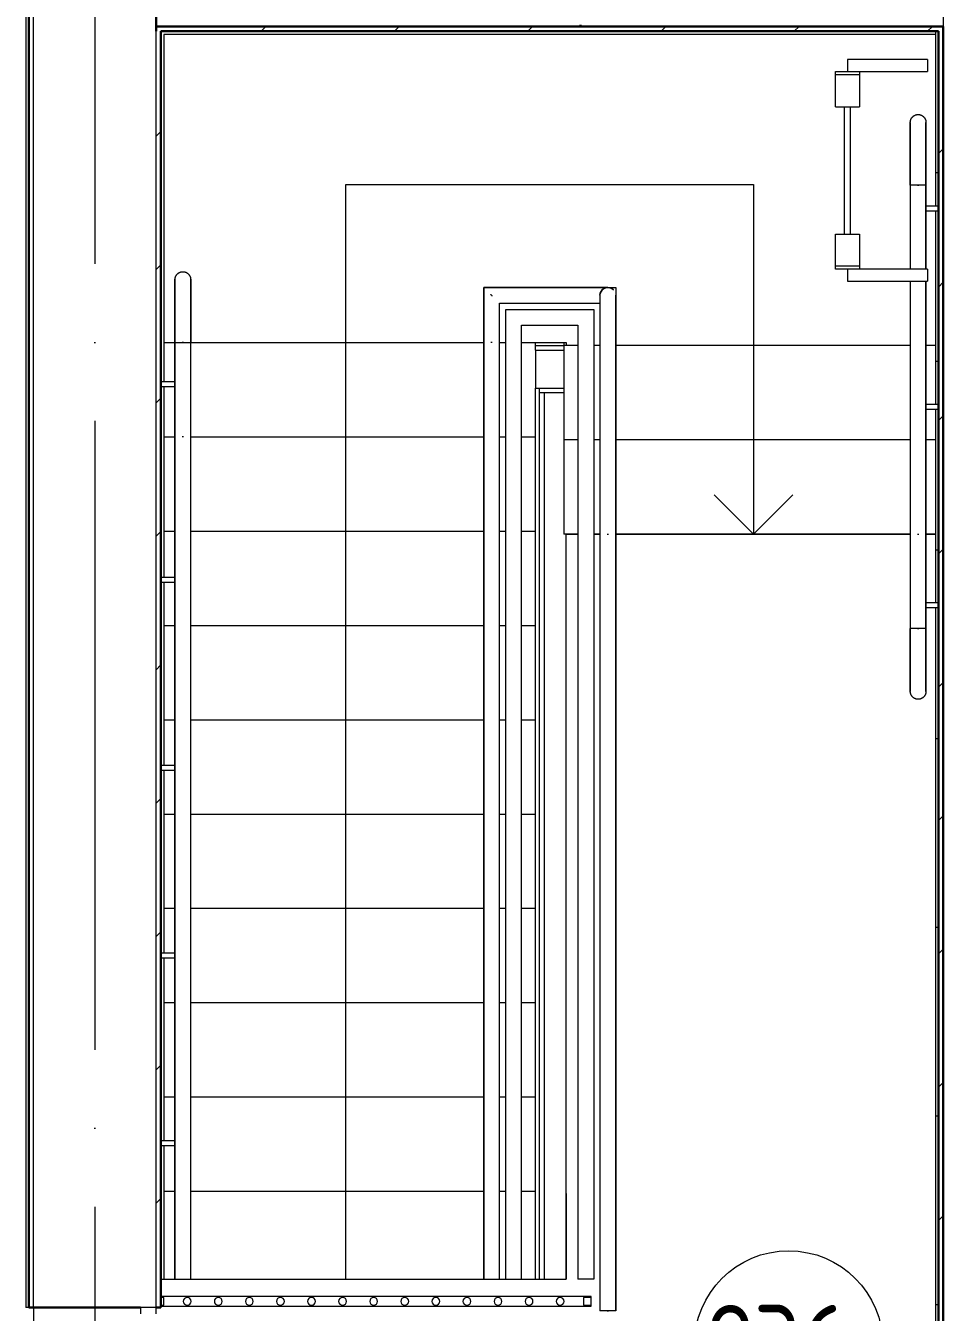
# Model space of a CAD drawing. Header units: millimetres. Extents: x -695119 to 412940, y -249585 to 622758.
# Drawn here: x 319871 to 322791, y 97327 to 101419 of the extents above; entities that cross this region are included whole.
import ezdxf

# ---------------------------------------------------------------- set-up
doc = ezdxf.new("R2010")
doc.units = ezdxf.units.MM
doc.linetypes.add('ADSK_Линия сетки', pattern=[25, 20, -2.5, 0, -2.5])
for name, color, linetype, lineweight in [('Двери', 8, 'Continuous', 9), ('Лестницы', 8, 'Continuous', 9), ('Марки помещений', 8, 'Continuous', 20), ('Оборудование', 8, 'Continuous', 18), ('Ограждение', 8, 'Continuous', 9), ('Оси', 252, 'Continuous', 9), ('Перекрытие', 252, 'Continuous', 18), ('Стены внутренние', 252, 'Continuous', 18), ('Стены наружные', 252, 'Continuous', 18), ('Стрелки вверх', 7, 'Continuous', 18)]:
    doc.layers.add(name, color=color, linetype=linetype, lineweight=lineweight)
doc.styles.add('GOST Common_2', font='', dxfattribs={"width": 0.9, "height": 250})
doc.styles.get('GOST Common_2').set_extended_font_data('GOST type B')

# ---------------------------------------------------------------- blocks, each defined once
blk = doc.blocks.new('Ограждение - 25-7522935-План 2 этажа смеж')
at = {"layer": 'Ограждение', "lineweight": 18}
for p, q in [((12.5, 12.5), (-12.5, 12.5)), ((-12.5, 12.5), (-12.5, -12.5)), ((12.5, -12.5), (12.5, 12.5)), ((-12.5, -12.5), (12.5, -12.5))]:
    blk.add_line(p, q, dxfattribs=at)
blk = doc.blocks.new('Ограждение - 25-V61-План 2 этажа смеж')
at = {"layer": 'Ограждение', "lineweight": 18}
for p, q in [((12.5, 12.5), (-12.5, 12.5)), ((-12.5, 12.5), (-12.5, 2.5)), ((12.5, 2.5), (12.5, 12.5))]:
    blk.add_line(p, q, dxfattribs=at)
blk = doc.blocks.new('Ограждение - 25 мм-7522937-План 2 этажа смеж')
at = {"layer": 'Ограждение', "lineweight": 18}
for start, end in [(360, 180), (180, 360)]:
    blk.add_arc((0, 0), 12.5, start, end, dxfattribs=at)
blk = doc.blocks.new('план 2 этажа')
at = {"layer": 'Ограждение', "true_color": 0x636466}
h = blk.add_hatch(dxfattribs=at)
h.set_pattern_fill('FP_14', color=251, style=0, pattern_type=2)
h.set_pattern_definition([(0, (295526.8, 80551.37), (0, 600), []), (90, (295526.8, 80551.37), (-600, 4e-14), [])])
h.paths.add_polyline_path([(322775.8, 95926.6), (322775.8, 99568.1), (322765.8, 99568.1), (322765.8, 95936.6)])
h.paths.add_polyline_path([(322765.8, 99583.1), (322775.8, 99583.1), (322775.8, 100199.1), (322765.8, 100199.1), (322765.8, 99588.8)])
h.paths.add_polyline_path([(322765.8, 100214.1), (322775.8, 100214.1), (322775.8, 100830.2), (322765.8, 100830.2), (322765.8, 100449.4)])
h.paths.add_polyline_path([(322765.8, 100845.2), (322775.8, 100845.2), (322775.8, 101401.6), (322765.8, 101401.6), (322765.8, 100879.7)])
at = {"layer": 'Двери', "color": 251, "true_color": 0x636466}
for p, q in [((320285.8, 97341.6), (320235.8, 97341.6)), ((320235.8, 97341.6), (320235.8, 97321.6)), ((320285.8, 97321.6), (320285.8, 97341.6))]:
    blk.add_line(p, q, dxfattribs=at)
at = {"layer": 'Лестницы', "color": 251, "true_color": 0x636466}
for p, q in [((320310.8, 100411.6), (320345.8, 100411.6)), ((320310.8, 100411.6), (320345.8, 100411.6)), ((320395.8, 100411.6), (321328.3, 100411.6)), ((320395.8, 100411.6), (321328.3, 100411.6)), ((321378.3, 100411.6), (321398.3, 100411.6)), ((321378.3, 100411.6), (321398.3, 100411.6)), ((321448.3, 100411.6), (321493.3, 100411.6)), ((321448.3, 100411.6), (321493.3, 100411.6)), ((321493.3, 100411.6), (321583.3, 100411.6)), ((321493.3, 100386.6), (321493.3, 100411.6)), ((321583.3, 100411.6), (321583.3, 100401.6)), ((321628.3, 100401.6), (321583.3, 100401.6)), ((321583.3, 100401.6), (321583.3, 100101.6)), ((321628.3, 100401.6), (321583.3, 100401.6)), ((321698.3, 100401.6), (321678.3, 100401.6)), ((321698.3, 100401.6), (321678.3, 100401.6)), ((322685.8, 100401.6), (321748.3, 100401.6)), ((322685.8, 100401.6), (321748.3, 100401.6)), ((322765.8, 100401.6), (322735.8, 100401.6)), ((322765.8, 100401.6), (322735.8, 100401.6)), ((321493.3, 100111.6), (321493.3, 100266.6)), ((320310.8, 100111.6), (320345.8, 100111.6)), ((320310.8, 100111.6), (320345.8, 100111.6)), ((320395.8, 100111.6), (321328.3, 100111.6)), ((320395.8, 100111.6), (321328.3, 100111.6)), ((321378.3, 100111.6), (321398.3, 100111.6)), ((321378.3, 100111.6), (321398.3, 100111.6)), ((321448.3, 100111.6), (321493.3, 100111.6)), ((321448.3, 100111.6), (321493.3, 100111.6)), ((321493.3, 99811.6), (321493.3, 100111.6)), ((321583.3, 100101.6), (321583.3, 99801.6)), ((321628.3, 100101.6), (321583.3, 100101.6)), ((321628.3, 100101.6), (321583.3, 100101.6)), ((321698.3, 100101.6), (321678.3, 100101.6)), ((321698.3, 100101.6), (321678.3, 100101.6)), ((322685.8, 100101.6), (321748.3, 100101.6)), ((322685.8, 100101.6), (321748.3, 100101.6)), ((322765.8, 100101.6), (322735.8, 100101.6)), ((322765.8, 100101.6), (322735.8, 100101.6)), ((320310.8, 99811.6), (320345.8, 99811.6)), ((320310.8, 99811.6), (320345.8, 99811.6)), ((320395.8, 99811.6), (321328.3, 99811.6)), ((320395.8, 99811.6), (321328.3, 99811.6)), ((321378.3, 99811.6), (321398.3, 99811.6)), ((321378.3, 99811.6), (321398.3, 99811.6)), ((321448.3, 99811.6), (321493.3, 99811.6)), ((321448.3, 99811.6), (321493.3, 99811.6)), ((321493.3, 99511.6), (321493.3, 99811.6)), ((321628.3, 99801.6), (321583.3, 99801.6)), ((321698.3, 99801.6), (321678.3, 99801.6)), ((322685.8, 99801.6), (321748.3, 99801.6)), ((322765.8, 99801.6), (322735.8, 99801.6)), ((320310.8, 99511.6), (320345.8, 99511.6)), ((320310.8, 99511.6), (320345.8, 99511.6)), ((320395.8, 99511.6), (321328.3, 99511.6)), ((320395.8, 99511.6), (321328.3, 99511.6)), ((321378.3, 99511.6), (321398.3, 99511.6)), ((321378.3, 99511.6), (321398.3, 99511.6)), ((321448.3, 99511.6), (321493.3, 99511.6)), ((321448.3, 99511.6), (321493.3, 99511.6)), ((321493.3, 99211.6), (321493.3, 99511.6)), ((320310.8, 99211.6), (320345.8, 99211.6)), ((320310.8, 99211.6), (320345.8, 99211.6)), ((320395.8, 99211.6), (321328.3, 99211.6)), ((320395.8, 99211.6), (321328.3, 99211.6)), ((321378.3, 99211.6), (321398.3, 99211.6)), ((321378.3, 99211.6), (321398.3, 99211.6)), ((321448.3, 99211.6), (321493.3, 99211.6)), ((321448.3, 99211.6), (321493.3, 99211.6)), ((321493.3, 98911.6), (321493.3, 99211.6)), ((320310.8, 98911.6), (320345.8, 98911.6)), ((320310.8, 98911.6), (320345.8, 98911.6)), ((320395.8, 98911.6), (321328.3, 98911.6)), ((320395.8, 98911.6), (321328.3, 98911.6)), ((321378.3, 98911.6), (321398.3, 98911.6)), ((321378.3, 98911.6), (321398.3, 98911.6)), ((321448.3, 98911.6), (321493.3, 98911.6)), ((321448.3, 98911.6), (321493.3, 98911.6)), ((321493.3, 98611.6), (321493.3, 98911.6)), ((320310.8, 98611.6), (320345.8, 98611.6)), ((320310.8, 98611.6), (320345.8, 98611.6)), ((320395.8, 98611.6), (321328.3, 98611.6)), ((320395.8, 98611.6), (321328.3, 98611.6)), ((321378.3, 98611.6), (321398.3, 98611.6)), ((321378.3, 98611.6), (321398.3, 98611.6)), ((321448.3, 98611.6), (321493.3, 98611.6)), ((321448.3, 98611.6), (321493.3, 98611.6)), ((321493.3, 98311.6), (321493.3, 98611.6)), ((320310.8, 98311.6), (320345.8, 98311.6)), ((320310.8, 98311.6), (320345.8, 98311.6)), ((320395.8, 98311.6), (321328.3, 98311.6)), ((320395.8, 98311.6), (321328.3, 98311.6)), ((321378.3, 98311.6), (321398.3, 98311.6)), ((321378.3, 98311.6), (321398.3, 98311.6)), ((321448.3, 98311.6), (321493.3, 98311.6)), ((321448.3, 98311.6), (321493.3, 98311.6)), ((321493.3, 98011.6), (321493.3, 98311.6)), ((320310.8, 98011.6), (320345.8, 98011.6)), ((320310.8, 98011.6), (320345.8, 98011.6)), ((320395.8, 98011.6), (321328.3, 98011.6)), ((320395.8, 98011.6), (321328.3, 98011.6)), ((321378.3, 98011.6), (321398.3, 98011.6)), ((321378.3, 98011.6), (321398.3, 98011.6)), ((321448.3, 98011.6), (321493.3, 98011.6)), ((321448.3, 98011.6), (321493.3, 98011.6)), ((321493.3, 97711.6), (321493.3, 98011.6)), ((320310.8, 97711.6), (320345.8, 97711.6)), ((320310.8, 97711.6), (320345.8, 97711.6)), ((320395.8, 97711.6), (321328.3, 97711.6)), ((320395.8, 97711.6), (321328.3, 97711.6)), ((321378.3, 97711.6), (321398.3, 97711.6)), ((321378.3, 97711.6), (321398.3, 97711.6)), ((321448.3, 97711.6), (321493.3, 97711.6)), ((321448.3, 97711.6), (321493.3, 97711.6)), ((321493.3, 97431.6), (321493.3, 97711.6)), ((321590.8, 97704.7), (321590.8, 97431.6))]:
    blk.add_line(p, q, dxfattribs=at)
at = {"layer": 'Марки помещений', "color": 251, "true_color": 0x636466}
blk.add_circle((322298.7, 97222.3), 300, dxfattribs=at)
at = {"layer": 'Оборудование', "color": 251, "true_color": 0x636466}
for p, q in [((322741, 101311.3), (322485.8, 101311.3)), ((322485.8, 101311.3), (322485.8, 101273.2)), ((322741, 101311.3), (322741, 101273.2)), ((322447.7, 101263.2), (322447.7, 101273.2)), ((322447.7, 101273.2), (322523.9, 101273.2)), ((322447.7, 101161.6), (322447.7, 101263.2)), ((322523.9, 101263.2), (322447.7, 101263.2)), ((322523.9, 101273.2), (322741, 101273.2)), ((322523.9, 101273.2), (322523.9, 101263.2)), ((322523.9, 101263.2), (322523.9, 101161.6)), ((322447.7, 101161.6), (322523.9, 101161.6)), ((322475.8, 101161.6), (322475.8, 100756.6)), ((322495.8, 100756.6), (322495.8, 101161.6)), ((322447.7, 100655), (322447.7, 100756.6)), ((322447.7, 100756.6), (322523.9, 100756.6)), ((322523.9, 100756.6), (322523.9, 100655)), ((322447.7, 100645), (322447.7, 100655)), ((322447.7, 100655), (322523.9, 100655)), ((322523.9, 100645), (322447.7, 100645)), ((322485.8, 100645), (322485.8, 100606.9)), ((322523.9, 100655), (322523.9, 100645)), ((322741, 100645), (322523.9, 100645)), ((322741, 100645), (322741, 100606.9)), ((322485.8, 100606.9), (322741, 100606.9))]:
    blk.add_line(p, q, dxfattribs=at)
at = {"layer": 'Ограждение', "color": 251, "true_color": 0x636466}
for p, q in [((319870.8, 105901.6), (319870.8, 97341.6)), ((320310.8, 101391.6), (320310.8, 100411.6)), ((322765.8, 101391.6), (320310.8, 101391.6)), ((322765.8, 101401.6), (322765.8, 100845)), ((322685.8, 100911.6), (322685.8, 100644.9)), ((322735.8, 100911.6), (322685.8, 100911.6)), ((322685.8, 100911.6), (322685.8, 100644.9)), ((322713.2, 100911.6), (322708.5, 100911.6)), ((322708.5, 100911.6), (322710.8, 100911.6)), ((322710.8, 100911.6), (322713.2, 100911.6)), ((322735.8, 100645), (322735.8, 100911.6)), ((322735.8, 100911.6), (322735.8, 100645)), ((322775.8, 100845.2), (322735.8, 100845.2)), ((322735.8, 100830.2), (322775.8, 100830.2)), ((322765.8, 100830.5), (322765.8, 100213.9)), ((322685.8, 100606.9), (322685.8, 99801.6)), ((322685.8, 100604.6), (322685.8, 99794.6)), ((322735.8, 100606.9), (322735.8, 99801.6)), ((322735.8, 99794.6), (322735.8, 100604.6)), ((321328.3, 100586.6), (321328.3, 100418.7)), ((321723.3, 100586.6), (321328.3, 100586.6)), ((321328.3, 100586.6), (321748.3, 100586.6)), ((321328.3, 100411.6), (321328.3, 100586.6)), ((321698.3, 100561.6), (321698.3, 99794.6)), ((321748.3, 100586.6), (321748.3, 99801.6)), ((321748.3, 99794.6), (321748.3, 100561.6)), ((321378.3, 100418.7), (321378.3, 100536.6)), ((321378.3, 100536.6), (321698.3, 100536.6)), ((321378.3, 100536.6), (321698.3, 100536.6)), ((321378.3, 100411.6), (321378.3, 100536.6)), ((321398.3, 100516.6), (321678.3, 100516.6)), ((321398.3, 100411.6), (321398.3, 100516.6)), ((321678.3, 100516.6), (321678.3, 99801.6)), ((321698.3, 100536.6), (321698.3, 99801.6)), ((321448.3, 100466.6), (321628.3, 100466.6)), ((321448.3, 100411.6), (321448.3, 100466.6)), ((321628.3, 100466.6), (321628.3, 99801.6)), ((320310.8, 100411.6), (320310.8, 100285.9)), ((320345.8, 100411.6), (320345.8, 100118.7)), ((320345.8, 100411.6), (320395.8, 100411.6)), ((320345.8, 100111.6), (320345.8, 100411.6)), ((320373.2, 100411.6), (320368.5, 100411.6)), ((320368.5, 100411.6), (320370.8, 100411.6)), ((320370.8, 100411.6), (320373.2, 100411.6)), ((320395.8, 100118.7), (320395.8, 100411.6)), ((320395.8, 100111.6), (320395.8, 100411.6)), ((321328.3, 100418.7), (321328.3, 97431.6)), ((321328.3, 97431.6), (321328.3, 100411.6)), ((321378.3, 97431.6), (321378.3, 100418.7)), ((321378.3, 97431.6), (321378.3, 100411.6)), ((321398.3, 97431.6), (321398.3, 100411.6)), ((321448.3, 97431.6), (321448.3, 100411.6)), ((320345.8, 100286.1), (320300.8, 100286.1)), ((320300.8, 100271.1), (320345.8, 100271.1)), ((320310.8, 100271.4), (320310.8, 99663.5)), ((322775.8, 100214.1), (322735.8, 100214.1)), ((322735.8, 100199.1), (322775.8, 100199.1)), ((322765.8, 100199.4), (322765.8, 99582.8)), ((320345.8, 100118.7), (320345.8, 97431.6)), ((320345.8, 97431.6), (320345.8, 100111.6)), ((320395.8, 97431.6), (320395.8, 100118.7)), ((320395.8, 97431.6), (320395.8, 100111.6)), ((321628.3, 99801.6), (321628.3, 97431.6)), ((321678.3, 99801.6), (321678.3, 97431.6)), ((321698.3, 99801.6), (321698.3, 97331.6)), ((321698.3, 99794.6), (321698.3, 97431.6)), ((321748.3, 99801.6), (321748.3, 97331.6)), ((321748.3, 97431.6), (321748.3, 99794.6)), ((322685.8, 99801.6), (322685.8, 99501.6)), ((322685.8, 99794.6), (322685.8, 99501.6)), ((322735.8, 99801.6), (322735.8, 99501.6)), ((322735.8, 99501.6), (322735.8, 99794.6)), ((320345.8, 99663.7), (320300.8, 99663.7)), ((320300.8, 99648.7), (320345.8, 99648.7)), ((320310.8, 99648), (320310.8, 99066.2)), ((322775.8, 99583.1), (322735.8, 99583.1)), ((322735.8, 99568.1), (322775.8, 99568.1)), ((322765.8, 99568.3), (322765.8, 95936.6)), ((322735.8, 99501.6), (322685.8, 99501.6)), ((322708.5, 99501.6), (322713.2, 99501.6)), ((322710.8, 99501.6), (322708.5, 99501.6)), ((322713.2, 99501.6), (322710.8, 99501.6)), ((320345.8, 99066.4), (320300.8, 99066.4)), ((320300.8, 99051.4), (320345.8, 99051.4)), ((320310.8, 99051.7), (320310.8, 98468.9)), ((320345.8, 98469.1), (320300.8, 98469.1)), ((320300.8, 98454.1), (320345.8, 98454.1)), ((320310.8, 98454.4), (320310.8, 97871.6)), ((320345.8, 97871.8), (320300.8, 97871.8)), ((320300.8, 97856.8), (320345.8, 97856.8)), ((320310.8, 97857.1), (320310.8, 97431.6)), ((321678.3, 97431.6), (321628.3, 97431.6)), ((321698.3, 97431.6), (321698.3, 97331.6)), ((321748.3, 97331.6), (321748.3, 97431.6)), ((321670.4, 97376.4), (320300.8, 97376.4)), ((321670.4, 97374.4), (321670.4, 97376.4)), ((319880.8, 97341.6), (319870.8, 97341.6)), ((320300.8, 97346.4), (321670.4, 97346.4)), ((321670.4, 97346.4), (321670.4, 97348.4)), ((321748.3, 97331.6), (321698.3, 97331.6)), ((321721, 97331.6), (321725.7, 97331.6))]:
    blk.add_line(p, q, dxfattribs=at)
at = {"layer": 'Ограждение', "color": 251, "true_color": 0x636466, "flags": 128}
for points in [[(322685.8, 101111.6), (322685.8, 101112.6), (322685.9, 101113.6), (322686, 101114.6), (322686.1, 101115.6), (322686.3, 101116.6), (322686.5, 101117.6), (322686.8, 101118.5), (322687.1, 101119.5), (322687.4, 101120.4), (322687.8, 101121.4), (322688.2, 101122.3), (322688.6, 101123.2), (322689.1, 101124.1), (322689.6, 101124.9), (322690.2, 101125.8), (322690.8, 101126.6), (322691.4, 101127.4), (322692, 101128.1), (322692.7, 101128.9), (322693.4, 101129.6), (322694.1, 101130.3), (322694.9, 101130.9), (322695.7, 101131.5), (322696.5, 101132.1), (322697.3, 101132.7), (322698.2, 101133.2), (322699, 101133.7), (322699.9, 101134.1), (322700.8, 101134.6), (322701.8, 101134.9), (322702.7, 101135.3), (322703.6, 101135.6), (322704.6, 101135.9), (322705.6, 101136.1), (322706.6, 101136.3), (322707.6, 101136.4), (322708.5, 101136.5), (322709.5, 101136.6), (322710.5, 101136.6), (322710.8, 101136.6)], [(322710.8, 101136.6), (322711.8, 101136.6), (322712.8, 101136.6), (322713.8, 101136.5), (322714.8, 101136.3), (322715.8, 101136.1), (322716.8, 101135.9), (322717.7, 101135.7), (322718.7, 101135.4), (322719.6, 101135), (322720.5, 101134.7), (322721.5, 101134.3), (322722.4, 101133.8), (322723.2, 101133.3), (322724.1, 101132.8), (322724.9, 101132.3), (322725.7, 101131.7), (322726.5, 101131.1), (322727.3, 101130.4), (322728, 101129.8), (322728.7, 101129.1), (322729.4, 101128.3), (322730.1, 101127.6), (322730.7, 101126.8), (322731.3, 101126), (322731.8, 101125.1), (322732.4, 101124.3), (322732.9, 101123.4), (322733.3, 101122.5), (322733.7, 101121.6), (322734.1, 101120.7), (322734.5, 101119.8), (322734.8, 101118.8), (322735, 101117.8), (322735.3, 101116.9), (322735.4, 101115.9), (322735.6, 101114.9), (322735.7, 101113.9), (322735.8, 101112.9), (322735.8, 101111.9), (322735.8, 101111.6)], [(322685.8, 100911.6), (322685.8, 100919.6), (322685.8, 100927.6), (322685.8, 100935.6), (322685.8, 100943.5), (322685.8, 100951.4), (322685.8, 100959.2), (322685.8, 100966.9), (322685.8, 100974.5), (322685.8, 100982.1), (322685.8, 100989.5), (322685.8, 100996.8), (322685.8, 101004), (322685.8, 101011), (322685.8, 101017.9), (322685.8, 101024.6), (322685.8, 101031.1), (322685.8, 101037.4), (322685.8, 101043.5), (322685.8, 101049.4), (322685.8, 101055.1), (322685.8, 101060.6), (322685.8, 101065.8), (322685.8, 101070.8), (322685.8, 101075.5), (322685.8, 101079.9), (322685.8, 101084.1), (322685.8, 101088), (322685.8, 101091.7), (322685.8, 101095), (322685.8, 101098), (322685.8, 101100.8), (322685.8, 101103.2), (322685.8, 101105.4), (322685.8, 101107.2), (322685.8, 101108.7), (322685.8, 101109.9), (322685.8, 101110.8), (322685.8, 101111.4), (322685.8, 101111.6), (322685.8, 101111.6)], [(322685.8, 101111.6), (322685.8, 101111.5), (322685.8, 101111), (322685.8, 101110.2), (322685.8, 101109.1), (322685.8, 101107.6), (322685.8, 101105.9), (322685.8, 101103.8), (322685.8, 101101.5), (322685.8, 101098.8), (322685.8, 101095.8), (322685.8, 101092.6), (322685.8, 101089), (322685.8, 101085.2), (322685.8, 101081.1), (322685.8, 101076.7), (322685.8, 101072.1), (322685.8, 101067.2), (322685.8, 101062), (322685.8, 101056.6), (322685.8, 101051), (322685.8, 101045.1), (322685.8, 101039.1), (322685.8, 101032.8), (322685.8, 101026.3), (322685.8, 101019.7), (322685.8, 101012.9), (322685.8, 101005.9), (322685.8, 100998.8), (322685.8, 100991.5), (322685.8, 100984.1), (322685.8, 100976.6), (322685.8, 100969), (322685.8, 100961.3), (322685.8, 100953.5), (322685.8, 100945.6), (322685.8, 100937.7), (322685.8, 100929.8), (322685.8, 100921.8), (322685.8, 100913.8), (322685.8, 100911.6)], [(322735.8, 100911.6), (322735.8, 100919.6), (322735.8, 100927.6), (322735.8, 100935.6), (322735.8, 100943.5), (322735.8, 100951.4), (322735.8, 100959.2), (322735.8, 100966.9), (322735.8, 100974.5), (322735.8, 100982.1), (322735.8, 100989.5), (322735.8, 100996.8), (322735.8, 101004), (322735.8, 101011), (322735.8, 101017.9), (322735.8, 101024.6), (322735.8, 101031.1), (322735.8, 101037.4), (322735.8, 101043.5), (322735.8, 101049.4), (322735.8, 101055.1), (322735.8, 101060.6), (322735.8, 101065.8), (322735.8, 101070.8), (322735.8, 101075.5), (322735.8, 101079.9), (322735.8, 101084.1), (322735.8, 101088), (322735.8, 101091.7), (322735.8, 101095), (322735.8, 101098), (322735.8, 101100.8), (322735.8, 101103.2), (322735.8, 101105.4), (322735.8, 101107.2), (322735.8, 101108.7), (322735.8, 101109.9), (322735.8, 101110.8), (322735.8, 101111.4), (322735.8, 101111.6), (322735.8, 101111.6)], [(322735.8, 101111.6), (322735.8, 101111.5), (322735.8, 101111), (322735.8, 101110.2), (322735.8, 101109.1), (322735.8, 101107.6), (322735.8, 101105.9), (322735.8, 101103.8), (322735.8, 101101.5), (322735.8, 101098.8), (322735.8, 101095.8), (322735.8, 101092.6), (322735.8, 101089), (322735.8, 101085.2), (322735.8, 101081.1), (322735.8, 101076.7), (322735.8, 101072.1), (322735.8, 101067.2), (322735.8, 101062), (322735.8, 101056.6), (322735.8, 101051), (322735.8, 101045.1), (322735.8, 101039.1), (322735.8, 101032.8), (322735.8, 101026.3), (322735.8, 101019.7), (322735.8, 101012.9), (322735.8, 101005.9), (322735.8, 100998.8), (322735.8, 100991.5), (322735.8, 100984.1), (322735.8, 100976.6), (322735.8, 100969), (322735.8, 100961.3), (322735.8, 100953.5), (322735.8, 100945.6), (322735.8, 100937.7), (322735.8, 100929.8), (322735.8, 100921.8), (322735.8, 100913.8), (322735.8, 100911.6)], [(320345.8, 100611.6), (320345.8, 100612.6), (320345.9, 100613.6), (320346, 100614.6), (320346.1, 100615.6), (320346.3, 100616.6), (320346.5, 100617.6), (320346.8, 100618.5), (320347.1, 100619.5), (320347.4, 100620.4), (320347.8, 100621.4), (320348.2, 100622.3), (320348.6, 100623.2), (320349.1, 100624.1), (320349.6, 100624.9), (320350.2, 100625.8), (320350.8, 100626.6), (320351.4, 100627.4), (320352, 100628.1), (320352.7, 100628.9), (320353.4, 100629.6), (320354.1, 100630.3), (320354.9, 100630.9), (320355.7, 100631.5), (320356.5, 100632.1), (320357.3, 100632.7), (320358.2, 100633.2), (320359, 100633.7), (320359.9, 100634.1), (320360.8, 100634.6), (320361.8, 100634.9), (320362.7, 100635.3), (320363.6, 100635.6), (320364.6, 100635.9), (320365.6, 100636.1), (320366.6, 100636.3), (320367.6, 100636.4), (320368.5, 100636.5), (320369.5, 100636.6), (320370.5, 100636.6), (320370.8, 100636.6)], [(320370.8, 100636.6), (320371.8, 100636.6), (320372.8, 100636.6), (320373.8, 100636.5), (320374.8, 100636.3), (320375.8, 100636.1), (320376.8, 100635.9), (320377.7, 100635.7), (320378.7, 100635.4), (320379.6, 100635), (320380.5, 100634.7), (320381.5, 100634.3), (320382.4, 100633.8), (320383.2, 100633.3), (320384.1, 100632.8), (320384.9, 100632.3), (320385.7, 100631.7), (320386.5, 100631.1), (320387.3, 100630.4), (320388, 100629.8), (320388.7, 100629.1), (320389.4, 100628.3), (320390.1, 100627.6), (320390.7, 100626.8), (320391.3, 100626), (320391.8, 100625.1), (320392.4, 100624.3), (320392.9, 100623.4), (320393.3, 100622.5), (320393.7, 100621.6), (320394.1, 100620.7), (320394.5, 100619.8), (320394.8, 100618.8), (320395, 100617.8), (320395.3, 100616.9), (320395.4, 100615.9), (320395.6, 100614.9), (320395.7, 100613.9), (320395.8, 100612.9), (320395.8, 100611.9), (320395.8, 100611.6)], [(320345.8, 100411.6), (320345.8, 100419.6), (320345.8, 100427.6), (320345.8, 100435.6), (320345.8, 100443.5), (320345.8, 100451.4), (320345.8, 100459.2), (320345.8, 100466.9), (320345.8, 100474.5), (320345.8, 100482.1), (320345.8, 100489.5), (320345.8, 100496.8), (320345.8, 100504), (320345.8, 100511), (320345.8, 100517.9), (320345.8, 100524.6), (320345.8, 100531.1), (320345.8, 100537.4), (320345.8, 100543.5), (320345.8, 100549.4), (320345.8, 100555.1), (320345.8, 100560.6), (320345.8, 100565.8), (320345.8, 100570.8), (320345.8, 100575.5), (320345.8, 100579.9), (320345.8, 100584.1), (320345.8, 100588), (320345.8, 100591.7), (320345.8, 100595), (320345.8, 100598), (320345.8, 100600.8), (320345.8, 100603.2), (320345.8, 100605.4), (320345.8, 100607.2), (320345.8, 100608.7), (320345.8, 100609.9), (320345.8, 100610.8), (320345.8, 100611.4), (320345.8, 100611.6), (320345.8, 100611.6)], [(320345.8, 100611.6), (320345.8, 100611.5), (320345.8, 100611), (320345.8, 100610.2), (320345.8, 100609.1), (320345.8, 100607.6), (320345.8, 100605.9), (320345.8, 100603.8), (320345.8, 100601.5), (320345.8, 100598.8), (320345.8, 100595.8), (320345.8, 100592.6), (320345.8, 100589), (320345.8, 100585.2), (320345.8, 100581.1), (320345.8, 100576.7), (320345.8, 100572.1), (320345.8, 100567.2), (320345.8, 100562), (320345.8, 100556.6), (320345.8, 100551), (320345.8, 100545.1), (320345.8, 100539.1), (320345.8, 100532.8), (320345.8, 100526.3), (320345.8, 100519.7), (320345.8, 100512.9), (320345.8, 100505.9), (320345.8, 100498.8), (320345.8, 100491.5), (320345.8, 100484.1), (320345.8, 100476.6), (320345.8, 100469), (320345.8, 100461.3), (320345.8, 100453.5), (320345.8, 100445.6), (320345.8, 100437.7), (320345.8, 100429.8), (320345.8, 100421.8), (320345.8, 100413.8), (320345.8, 100411.6)], [(320395.8, 100411.6), (320395.8, 100419.6), (320395.8, 100427.6), (320395.8, 100435.6), (320395.8, 100443.5), (320395.8, 100451.4), (320395.8, 100459.2), (320395.8, 100466.9), (320395.8, 100474.5), (320395.8, 100482.1), (320395.8, 100489.5), (320395.8, 100496.8), (320395.8, 100504), (320395.8, 100511), (320395.8, 100517.9), (320395.8, 100524.6), (320395.8, 100531.1), (320395.8, 100537.4), (320395.8, 100543.5), (320395.8, 100549.4), (320395.8, 100555.1), (320395.8, 100560.6), (320395.8, 100565.8), (320395.8, 100570.8), (320395.8, 100575.5), (320395.8, 100579.9), (320395.8, 100584.1), (320395.8, 100588), (320395.8, 100591.7), (320395.8, 100595), (320395.8, 100598), (320395.8, 100600.8), (320395.8, 100603.2), (320395.8, 100605.4), (320395.8, 100607.2), (320395.8, 100608.7), (320395.8, 100609.9), (320395.8, 100610.8), (320395.8, 100611.4), (320395.8, 100611.6), (320395.8, 100611.6)], [(320395.8, 100611.6), (320395.8, 100611.5), (320395.8, 100611), (320395.8, 100610.2), (320395.8, 100609.1), (320395.8, 100607.6), (320395.8, 100605.9), (320395.8, 100603.8), (320395.8, 100601.5), (320395.8, 100598.8), (320395.8, 100595.8), (320395.8, 100592.6), (320395.8, 100589), (320395.8, 100585.2), (320395.8, 100581.1), (320395.8, 100576.7), (320395.8, 100572.1), (320395.8, 100567.2), (320395.8, 100562), (320395.8, 100556.6), (320395.8, 100551), (320395.8, 100545.1), (320395.8, 100539.1), (320395.8, 100532.8), (320395.8, 100526.3), (320395.8, 100519.7), (320395.8, 100512.9), (320395.8, 100505.9), (320395.8, 100498.8), (320395.8, 100491.5), (320395.8, 100484.1), (320395.8, 100476.6), (320395.8, 100469), (320395.8, 100461.3), (320395.8, 100453.5), (320395.8, 100445.6), (320395.8, 100437.7), (320395.8, 100429.8), (320395.8, 100421.8), (320395.8, 100413.8), (320395.8, 100411.6)], [(321723.3, 100586.6), (321716.8, 100585.8), (321710.8, 100583.3), (321705.6, 100579.3), (321701.7, 100574.1), (321699.2, 100568.1), (321698.3, 100561.6)], [(321698.3, 100561.6), (321699.2, 100568.1), (321701.7, 100574.1), (321705.6, 100579.3), (321710.8, 100583.3), (321716.8, 100585.8), (321723.3, 100586.6), (321729.8, 100585.8), (321735.8, 100583.3), (321741, 100579.3)], [(321741, 100579.3), (321735.8, 100583.3), (321729.8, 100585.8), (321723.3, 100586.6)], [(322685.8, 99501.6), (322685.8, 99493.6), (322685.8, 99485.7), (322685.8, 99477.7), (322685.8, 99469.8), (322685.8, 99461.9), (322685.8, 99454.1), (322685.8, 99446.4), (322685.8, 99438.7), (322685.8, 99431.2), (322685.8, 99423.8), (322685.8, 99416.4), (322685.8, 99409.3), (322685.8, 99402.3), (322685.8, 99395.4), (322685.8, 99388.7), (322685.8, 99382.2), (322685.8, 99375.9), (322685.8, 99369.8), (322685.8, 99363.9), (322685.8, 99358.2), (322685.8, 99352.7), (322685.8, 99347.5), (322685.8, 99342.5), (322685.8, 99337.8), (322685.8, 99333.3), (322685.8, 99329.2), (322685.8, 99325.2), (322685.8, 99321.6), (322685.8, 99318.3), (322685.8, 99315.2), (322685.8, 99312.5), (322685.8, 99310), (322685.8, 99307.9), (322685.8, 99306.1), (322685.8, 99304.5), (322685.8, 99303.3), (322685.8, 99302.5), (322685.8, 99301.9), (322685.8, 99301.6), (322685.8, 99301.6)], [(322685.8, 99301.6), (322685.8, 99301.8), (322685.8, 99302.3), (322685.8, 99303.1), (322685.8, 99304.2), (322685.8, 99305.6), (322685.8, 99307.4), (322685.8, 99309.4), (322685.8, 99311.8), (322685.8, 99314.5), (322685.8, 99317.4), (322685.8, 99320.7), (322685.8, 99324.2), (322685.8, 99328.1), (322685.8, 99332.2), (322685.8, 99336.6), (322685.8, 99341.2), (322685.8, 99346.1), (322685.8, 99351.3), (322685.8, 99356.7), (322685.8, 99362.3), (322685.8, 99368.1), (322685.8, 99374.2), (322685.8, 99380.5), (322685.8, 99386.9), (322685.8, 99393.6), (322685.8, 99400.4), (322685.8, 99407.4), (322685.8, 99414.5), (322685.8, 99421.8), (322685.8, 99429.2), (322685.8, 99436.7), (322685.8, 99444.3), (322685.8, 99452), (322685.8, 99459.8), (322685.8, 99467.6), (322685.8, 99475.6), (322685.8, 99483.5), (322685.8, 99491.5), (322685.8, 99499.5), (322685.8, 99501.6)], [(322735.8, 99501.6), (322735.8, 99493.6), (322735.8, 99485.7), (322735.8, 99477.7), (322735.8, 99469.8), (322735.8, 99461.9), (322735.8, 99454.1), (322735.8, 99446.4), (322735.8, 99438.7), (322735.8, 99431.2), (322735.8, 99423.8), (322735.8, 99416.4), (322735.8, 99409.3), (322735.8, 99402.3), (322735.8, 99395.4), (322735.8, 99388.7), (322735.8, 99382.2), (322735.8, 99375.9), (322735.8, 99369.8), (322735.8, 99363.9), (322735.8, 99358.2), (322735.8, 99352.7), (322735.8, 99347.5), (322735.8, 99342.5), (322735.8, 99337.8), (322735.8, 99333.3), (322735.8, 99329.2), (322735.8, 99325.2), (322735.8, 99321.6), (322735.8, 99318.3), (322735.8, 99315.2), (322735.8, 99312.5), (322735.8, 99310), (322735.8, 99307.9), (322735.8, 99306.1), (322735.8, 99304.5), (322735.8, 99303.3), (322735.8, 99302.5), (322735.8, 99301.9), (322735.8, 99301.6), (322735.8, 99301.6)], [(322735.8, 99301.6), (322735.8, 99301.8), (322735.8, 99302.3), (322735.8, 99303.1), (322735.8, 99304.2), (322735.8, 99305.6), (322735.8, 99307.4), (322735.8, 99309.4), (322735.8, 99311.8), (322735.8, 99314.5), (322735.8, 99317.4), (322735.8, 99320.7), (322735.8, 99324.2), (322735.8, 99328.1), (322735.8, 99332.2), (322735.8, 99336.6), (322735.8, 99341.2), (322735.8, 99346.1), (322735.8, 99351.3), (322735.8, 99356.7), (322735.8, 99362.3), (322735.8, 99368.1), (322735.8, 99374.2), (322735.8, 99380.5), (322735.8, 99386.9), (322735.8, 99393.6), (322735.8, 99400.4), (322735.8, 99407.4), (322735.8, 99414.5), (322735.8, 99421.8), (322735.8, 99429.2), (322735.8, 99436.7), (322735.8, 99444.3), (322735.8, 99452), (322735.8, 99459.8), (322735.8, 99467.6), (322735.8, 99475.6), (322735.8, 99483.5), (322735.8, 99491.5), (322735.8, 99499.5), (322735.8, 99501.6)], [(322710.8, 99276.6), (322709.8, 99276.7), (322708.8, 99276.7), (322707.8, 99276.8), (322706.8, 99277), (322705.8, 99277.1), (322704.9, 99277.4), (322703.9, 99277.6), (322702.9, 99277.9), (322702, 99278.2), (322701.1, 99278.6), (322700.2, 99279), (322699.3, 99279.5), (322698.4, 99279.9), (322697.5, 99280.5), (322696.7, 99281), (322695.9, 99281.6), (322695.1, 99282.2), (322694.3, 99282.8), (322693.6, 99283.5), (322692.9, 99284.2), (322692.2, 99284.9), (322691.5, 99285.7), (322690.9, 99286.5), (322690.3, 99287.3), (322689.8, 99288.1), (322689.3, 99289), (322688.8, 99289.9), (322688.3, 99290.7), (322687.9, 99291.7), (322687.5, 99292.6), (322687.2, 99293.5), (322686.9, 99294.5), (322686.6, 99295.4), (322686.4, 99296.4), (322686.2, 99297.4), (322686, 99298.4), (322685.9, 99299.4), (322685.8, 99300.4), (322685.8, 99301.4), (322685.8, 99301.6)], [(322735.8, 99301.6), (322735.8, 99300.6), (322735.7, 99299.6), (322735.6, 99298.6), (322735.5, 99297.7), (322735.3, 99296.7), (322735.1, 99295.7), (322734.8, 99294.7), (322734.5, 99293.8), (322734.2, 99292.8), (322733.8, 99291.9), (322733.4, 99291), (322733, 99290.1), (322732.5, 99289.2), (322732, 99288.4), (322731.4, 99287.5), (322730.9, 99286.7), (322730.3, 99285.9), (322729.6, 99285.2), (322728.9, 99284.4), (322728.2, 99283.7), (322727.5, 99283), (322726.7, 99282.4), (322726, 99281.7), (322725.2, 99281.2), (322724.3, 99280.6), (322723.5, 99280.1), (322722.6, 99279.6), (322721.7, 99279.1), (322720.8, 99278.7), (322719.9, 99278.3), (322718.9, 99278), (322718, 99277.7), (322717, 99277.4), (322716, 99277.2), (322715.1, 99277), (322714.1, 99276.8), (322713.1, 99276.7), (322712.1, 99276.7), (322711.1, 99276.6), (322710.8, 99276.6)]]:
    blk.add_lwpolyline(points, dxfattribs=at)
at = {"layer": 'Ограждение', "color": 251, "true_color": 0x636466}
blk.add_open_spline([(321355.7, 100559.3), (321355.4, 100559.5), (321354.6, 100560.3), (321353.3, 100561.6), (321352, 100563), (321351.2, 100563.7), (321351, 100564)], degree=3, knots=[0.4701827, 0.4701827, 0.4701827, 0.4701827, 0.47916667, 0.5, 0.52083333, 0.5298173, 0.5298173, 0.5298173, 0.5298173], dxfattribs=at)
for points in [[(321355.3, 100411.7), (321354.6, 100411.6), (321353.3, 100411.6), (321352, 100411.6), (321351.3, 100411.7)], [(320372.8, 100111.7), (320372.1, 100111.6), (320370.8, 100111.6), (320369.5, 100111.6), (320368.8, 100111.7)], [(321721, 99801.6), (321721.8, 99801.6), (321723.3, 99801.6), (321724.9, 99801.6), (321725.6, 99801.6)], [(322708.8, 99801.6), (322709.5, 99801.6), (322710.8, 99801.6), (322712.1, 99801.6), (322712.8, 99801.6)]]:
    blk.add_open_spline(points, degree=3, dxfattribs=at)
at = {"layer": 'Оси', "color": 251, "linetype": 'ADSK_Линия сетки', "ltscale": 100, "true_color": 0x636466}
for p, q in [((320090.8, 112662.3), (320090.8, 95007.4)), ((322790.8, 112662.3), (322790.8, 95007.4))]:
    blk.add_line(p, q, dxfattribs=at)
at = {"layer": 'Перекрытие', "color": 251, "ltscale": 100, "true_color": 0x636466}
for p, q in [((320310.8, 100411.6), (320345.8, 100411.6)), ((320395.8, 100411.6), (321328.3, 100411.6)), ((321378.3, 100411.6), (321398.3, 100411.6)), ((321448.3, 100411.6), (321590.8, 100411.6)), ((321590.8, 100411.6), (321590.8, 100401.6)), ((321591.2, 99801.6), (321628.3, 99801.6)), ((321591.2, 97431.6), (321591.2, 99801.6)), ((321678.3, 99801.6), (321698.3, 99801.6)), ((321748.3, 99801.6), (322685.8, 99801.6)), ((322735.8, 99801.6), (322765.8, 99801.6)), ((320300.8, 97431.6), (321591.2, 97431.6))]:
    blk.add_line(p, q, dxfattribs=at)
at = {"layer": 'Стены внутренние', "color": 251, "lineweight": 30, "true_color": 0x636466}
for p, q in [((320285.8, 101806.6), (320285.8, 101416.6)), ((321635.8, 101421.6), (321635.8, 101416.6)), ((322790.8, 95911.6), (322790.8, 101416.6)), ((319895.8, 97341.6), (320235.8, 97341.6))]:
    blk.add_line(p, q, dxfattribs=at)
at = {"layer": 'Стены внутренние', "color": 251, "true_color": 0x636466}
for p, q in [((320285.8, 97341.6), (320285.8, 101401.6)), ((319895.8, 97341.6), (319895.8, 96091.6))]:
    blk.add_line(p, q, dxfattribs=at)
at = {"layer": 'Стены наружные', "color": 251, "lineweight": 30, "true_color": 0x636466}
for p, q in [((319880.8, 105901.6), (319880.8, 97341.6)), ((320285.8, 101416.6), (322790.8, 101416.6)), ((320285.8, 101401.6), (320285.8, 101416.6)), ((320300.8, 101401.6), (322775.8, 101401.6)), ((320300.8, 97341.6), (320300.8, 101401.6)), ((322775.8, 95926.6), (322775.8, 101401.6)), ((319880.8, 97341.6), (319895.8, 97341.6)), ((320300.8, 97341.6), (320285.8, 97341.6))]:
    blk.add_line(p, q, dxfattribs=at)
at = {"layer": 'Стены наружные', "color": 251, "true_color": 0x636466}
for p, q in [((319895.8, 97341.6), (319895.8, 105901.6)), ((321493.3, 100401.6), (321583.3, 100401.6)), ((321493.3, 100386.6), (321583.3, 100386.6)), ((321493.3, 100386.6), (321493.3, 100266.6)), ((321493.3, 100266.6), (321583.3, 100266.6)), ((321505.8, 97431.6), (321505.8, 100266.6)), ((321583.3, 100251.6), (321505.8, 100251.6)), ((321520.8, 100251.6), (321520.8, 97431.6))]:
    blk.add_line(p, q, dxfattribs=at)
at = {"layer": 'Стены наружные', "color": 251, "linetype": 'Continuous', "lineweight": 9, "true_color": 0x636466}
for p, q in [((320619.7, 101401.6), (320634.7, 101416.6)), ((321044, 101401.6), (321059, 101416.6)), ((321468.2, 101401.6), (321483.2, 101416.6)), ((321892.5, 101401.6), (321907.5, 101416.6)), ((322316.8, 101401.6), (322331.8, 101416.6)), ((322741, 101401.6), (322756, 101416.6)), ((320285.8, 101067.7), (320300.8, 101082.7)), ((322775.8, 101012.2), (322790.8, 101027.2)), ((320285.8, 100643.5), (320300.8, 100658.5)), ((322775.8, 100587.9), (322790.8, 100602.9)), ((320285.8, 100219.2), (320300.8, 100234.2)), ((322775.8, 100163.6), (322790.8, 100178.6)), ((320285.8, 99795), (320300.8, 99810)), ((322775.8, 99739.4), (322790.8, 99754.4)), ((320285.8, 99370.7), (320300.8, 99385.7)), ((322775.8, 99315.1), (322790.8, 99330.1)), ((320285.8, 98946.4), (320300.8, 98961.4)), ((322775.8, 98890.8), (322790.8, 98905.8)), ((320285.8, 98522.2), (320300.8, 98537.2)), ((322775.8, 98466.6), (322790.8, 98481.6)), ((320285.8, 98097.9), (320300.8, 98112.9)), ((322775.8, 98042.3), (322790.8, 98057.3)), ((320285.8, 97673.6), (320300.8, 97688.6)), ((322775.8, 97618.1), (322790.8, 97633.1))]:
    blk.add_line(p, q, dxfattribs=at)
at = {"layer": 'Стрелки вверх', "color": 251, "true_color": 0x636466}
for p, q in [((320889.6, 100914.1), (322187.1, 100914.1)), ((320889.6, 100411.6), (320889.6, 100914.1)), ((322187.1, 100914.1), (322187.1, 100401.6)), ((320889.6, 100111.6), (320889.6, 100411.6)), ((322187.1, 100401.6), (322187.1, 100101.6)), ((320889.6, 99811.6), (320889.6, 100111.6)), ((322187.1, 100101.6), (322187.1, 99801.6)), ((322187.1, 99801.6), (322062.1, 99926.6)), ((322187.1, 99801.6), (322312.1, 99926.6)), ((320889.6, 99511.6), (320889.6, 99811.6)), ((320889.6, 99211.6), (320889.6, 99511.6)), ((320889.6, 98911.6), (320889.6, 99211.6)), ((320889.6, 98611.6), (320889.6, 98911.6)), ((320889.6, 98311.6), (320889.6, 98611.6)), ((320889.6, 98011.6), (320889.6, 98311.6)), ((320889.6, 97711.6), (320889.6, 98011.6)), ((320889.6, 97431.6), (320889.6, 97711.6))]:
    blk.add_line(p, q, dxfattribs=at)
at = {"color": 251, "true_color": 0x636466, "rotation": 269.9999999999998}
for name, p in [('Ограждение - 25-V61-План 2 этажа смеж', (320298.3, 97361.4)), ('Ограждение - 25 мм-7522937-План 2 этажа смеж', (320384.7, 97361.4)), ('Ограждение - 25 мм-7522937-План 2 этажа смеж', (320483.6, 97361.4)), ('Ограждение - 25 мм-7522937-План 2 этажа смеж', (320582.5, 97361.4)), ('Ограждение - 25 мм-7522937-План 2 этажа смеж', (320681.4, 97361.4)), ('Ограждение - 25 мм-7522937-План 2 этажа смеж', (320780.3, 97361.4)), ('Ограждение - 25 мм-7522937-План 2 этажа смеж', (320879.2, 97361.4)), ('Ограждение - 25 мм-7522937-План 2 этажа смеж', (320978.1, 97361.4)), ('Ограждение - 25 мм-7522937-План 2 этажа смеж', (321077, 97361.4)), ('Ограждение - 25 мм-7522937-План 2 этажа смеж', (321175.9, 97361.4)), ('Ограждение - 25 мм-7522937-План 2 этажа смеж', (321274.8, 97361.4)), ('Ограждение - 25 мм-7522937-План 2 этажа смеж', (321373.7, 97361.4)), ('Ограждение - 25 мм-7522937-План 2 этажа смеж', (321472.6, 97361.4)), ('Ограждение - 25 мм-7522937-План 2 этажа смеж', (321571.5, 97361.4)), ('Ограждение - 25-7522935-План 2 этажа смеж', (321657.9, 97361.4))]:
    blk.add_blockref(name, p, dxfattribs=at)
at = {"layer": 'Марки помещений', "color": 251, "true_color": 0x636466, "style": 'GOST Common_2', "width": 0.9}
blk.add_text('236', height=250, dxfattribs=at).set_placement((322039.9, 97100))

msp = doc.modelspace()

# ---------------------------------------------------------------- block references
msp.add_blockref('план 2 этажа', (0, 0))

doc.saveas('drawing.dxf')
